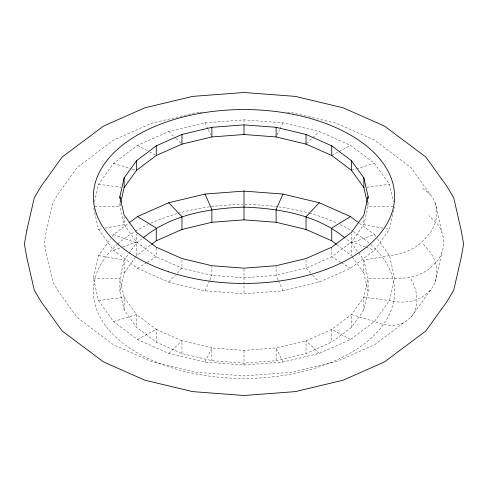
<?xml version="1.0" encoding="UTF-8"?>
<svg xmlns="http://www.w3.org/2000/svg" width="488" height="488" viewBox="0 0 488 488"><rect width="100%" height="100%" fill="white"/><g stroke="black" fill="none" stroke-linecap="round" stroke-linejoin="round"><path stroke-width="0.37" stroke-dasharray="2.44 1.83" d="M94.55 201.745L98.521 184.318L113.57 163.346L137.5 145.339L168.696 131.522L205.021 122.836L244 119.871L282.979 122.836L319.305 131.522L350.5 145.339L374.43 163.346L389.479 184.318L393.45 201.745M377.529 238.9L389.479 255.553L394.609 278.056L389.479 300.565L374.43 321.537L350.5 339.544L319.305 353.361L282.979 362.047L244 365.012L205.021 362.047L168.696 353.361L137.5 339.544L113.57 321.537L98.521 300.565L93.391 278.056L98.521 255.553L110.471 238.9M120.414 203.923L119.908 206.149L124.135 224.694L136.536 241.969L156.258 256.81L181.957 268.193L211.883 275.348L244 277.794L276.116 275.348L306.043 268.193L331.742 256.81L351.464 241.969L363.865 224.694L368.092 206.149L368.092 200.958M358.552 252.79L363.865 260.195L368.092 278.733L368.092 291.488L363.865 310.032L351.464 327.314L331.742 342.149L306.043 353.532L276.116 360.693L244 363.133L211.883 360.693L181.957 353.532L156.258 342.149L136.536 327.314L124.135 310.032L119.908 291.488L124.135 272.945L124.135 260.195L128.564 254.022M93.72 208.278L98.521 229.329L113.57 250.301L137.5 268.308L168.696 282.131L205.021 290.817L244 293.776L282.979 290.817L319.305 282.131L350.5 268.308L374.43 250.301L389.479 229.329L394.609 206.827M435.192 281.918L441.939 252.339M205.021 290.817L209.498 280.728M209.791 280.057L211.883 275.348L211.883 266.454M277.099 134.932L279.709 129.552M280.039 128.881L282.979 122.836M205.021 362.047L211.883 347.938L244 350.378L276.116 347.938L306.043 340.783L331.742 329.394L351.464 314.559L363.865 297.277L368.092 278.733L394.609 278.056A44.506 36.338 0 0 0 428.958 269.114L436.906 261.464A43.572 35.581 0 0 0 436.906 223.419L428.952 215.769M112.24 236.43L113.57 234.582L128.527 223.327M129.009 253.406L136.536 242.914L142.508 238.418M124.135 272.945L134.761 258.134M135.207 257.518L136.536 255.669L150.877 244.878M199.171 112.399L196.133 112.63L151.524 123.293L113.216 140.263L76.939 167.732L57.669 194.596L52.808 202.965L46.061 232.544L44.341 242.444L46.061 252.339L52.808 281.918L57.669 290.293L76.939 317.151L83.826 322.501L113.216 344.62L151.524 361.59L196.133 372.252L244 375.894L291.867 372.252L336.476 361.59L374.784 344.62L411.061 317.151L430.331 290.293A43.572 34.367 24.9 0 0 430.331 252.241L422.651 243.408M168.696 282.131L175.326 275.159M177.364 273.018L181.957 268.193L181.957 260.037M306.598 143.582L312.125 138.336M312.674 137.811L319.305 131.522M168.696 353.361L181.957 340.783L211.883 347.938L211.883 360.693M430.331 290.293L422.651 296.747A44.506 35.099 24.9 0 1 389.479 300.559L363.865 297.277L363.865 310.032M137.5 268.308L146.553 262.757M147.199 262.361L156.258 256.81L156.258 247.91M331.742 155.489L338.44 151.866M339.111 151.5L350.5 145.339M137.5 339.544L156.258 329.394L181.957 340.783L181.957 353.532M113.57 250.301L121.921 247.27M122.616 247.019L136.536 241.969L136.536 233.813M375.76 236.43L374.43 234.582L351.464 242.914L345.492 238.418M351.464 170.324L355.77 169.019M356.49 168.799L374.43 163.346M113.57 321.537L136.536 314.559L156.258 329.394L156.258 342.149M98.521 229.329L102.181 228.665M105.109 228.14L124.135 224.694L124.135 217.276M389.479 255.553L363.865 260.195L363.865 272.945L368.092 291.488M366.878 187.221L389.479 184.318M98.521 300.565L124.135 297.277L136.536 314.559L136.536 327.314M199.928 112.338L202.209 112.167M94.904 206.784L119.908 206.149L119.908 200.958M393.096 206.784L368.092 206.149L367.586 203.923M93.391 278.056L119.908 278.733L124.135 297.277L124.135 310.032M287.31 112.283L291.867 112.63L336.476 123.293L374.784 140.263L411.061 167.732L430.331 194.596A43.572 34.367 -24.9 0 1 430.331 232.642L422.651 241.475A44.506 35.099 -24.9 0 1 389.479 255.547M98.521 184.318L121.122 187.221M382.891 228.14L363.865 224.694L363.865 217.276M385.819 228.665L389.479 229.329M98.521 255.553L124.135 260.195L119.908 278.733L119.908 291.488M113.57 163.346L131.51 168.799M132.23 169.019L136.536 170.324M365.384 247.019L351.464 241.969L351.464 233.813M366.079 247.27L374.43 250.301M113.57 234.582L136.536 242.914L136.536 255.669M137.5 145.339L148.889 151.5M149.56 151.866L154.916 154.763M350.5 339.544L331.742 329.394L331.742 342.149M340.801 262.361L331.742 256.81L331.742 247.91M341.447 262.757L350.5 268.308M359.473 223.327L374.43 234.582M337.123 244.878L351.464 255.669L351.464 242.914L358.107 252.168M422.651 188.136L430.331 194.596M168.696 131.522L175.326 137.811M175.875 138.336L181.402 143.582M319.305 353.361L306.043 340.783L306.043 353.532M310.636 273.018L306.043 268.193L306.043 260.037M312.674 275.159L319.305 282.131M352.348 256.901L363.865 272.945M205.021 122.836L207.961 128.881M208.291 129.552L210.901 134.932M282.979 362.047L276.116 347.938L276.116 360.693M278.209 280.057L276.116 275.348L276.116 266.454M278.502 280.728L282.979 290.817M435.192 202.965L441.939 232.544M351.464 327.314L351.464 314.559L374.43 321.537A44.506 31.47 45 0 0 404.18 322.507M244 119.871L244 123.531M244 268.894L244 293.776M244 350.378L244 365.012M370.868 244.628A150.609 86.956 0 0 1 342.552 357.246A150.609 86.956 0 0 1 145.448 357.246A150.609 86.956 0 0 1 117.132 244.628M117.663 244.153A150.609 86.956 0 0 1 134.773 231.623M135.451 231.214A150.609 86.956 0 0 1 147.84 224.565M150.578 223.284A150.609 86.956 0 0 1 177.168 213.567M177.888 213.36A150.609 86.956 0 0 1 242.499 204.539M244.75 204.539A150.609 86.956 0 0 1 308.654 212.957M309.386 213.158A150.609 86.956 0 0 1 337.421 223.284M340.16 224.565A150.609 86.956 0 0 1 352.55 231.214M353.227 231.623A150.609 86.956 0 0 1 370.337 244.153M411.061 279.106A43.572 30.811 45 0 1 411.061 317.151"/><path stroke-width="0.73" d="M119.908 198.732L119.908 196.511L124.135 177.968L136.536 160.686L156.258 145.851L181.957 134.468L211.883 127.307L244 124.867L276.116 127.307L306.043 134.468L331.742 145.851L351.464 160.686L363.865 177.968L368.092 196.511L368.092 198.732M120.756 202.441L124.135 187.606L124.135 177.968M368.092 196.511L363.865 215.055L351.464 232.331L331.742 247.172L306.043 258.555L276.116 265.71L244 268.156L211.883 265.71L181.957 258.555L156.258 247.172L136.536 232.331L124.135 215.055L119.908 196.511M358.875 222.876L350.5 216.574L319.305 202.752L282.979 194.065L276.116 209.535L276.116 222.29L306.043 229.445L331.742 240.828L336.525 244.427M124.135 187.606L136.536 170.324L156.258 155.489L181.957 144.1L211.883 136.945L244 134.505L276.116 136.945L306.043 144.1L331.742 155.489L351.464 170.324L363.865 187.606L367.244 202.441M319.305 202.752L306.043 216.69L306.043 229.445M129.125 222.876L137.5 216.574L168.696 202.752L205.021 194.065L244 191.107L282.979 194.065M143.106 237.967C170.94 214.683 208.76 208.443 244 207.095C279.24 208.443 317.06 214.683 344.894 237.967M151.475 244.427L156.258 240.828L181.957 229.445L211.883 222.29L244 219.844L276.116 222.29M350.5 216.574L331.742 228.073L331.742 240.828M137.5 216.574L156.258 228.073L156.258 240.828M168.696 202.752L181.957 216.69L181.957 229.445M205.021 194.065L211.883 209.535L211.883 222.29M363.865 177.968L363.865 187.606M351.464 160.686L351.464 170.324M331.742 145.851L331.742 155.489M306.043 134.468L306.043 144.1M276.116 127.307L276.116 136.945M244 124.867L244 134.505M244 191.107L244 219.844M211.883 127.307L211.883 136.945M181.957 134.468L181.957 144.1M156.258 145.851L156.258 155.489M136.536 160.686L136.536 170.324M26.864 230.214L24.4 244L26.864 257.786L34.264 290.232L41.212 301.785L62.183 331.016L103.554 361.925L144.686 380.152L192.589 391.608L244 395.512L295.411 391.608L343.314 380.152L384.446 361.925L425.817 331.016L446.788 301.785L453.736 290.232L461.136 257.786L463.6 244L461.136 230.214L453.736 197.768L446.788 186.215L425.817 156.984L384.446 126.075L343.314 107.848L295.411 96.392L244 92.488L192.589 96.392L144.686 107.848L103.554 126.075L62.183 156.984L41.212 186.215L34.264 197.768L26.864 230.214M168.696 271.816A150.609 86.956 0 0 0 394.609 196.511A150.609 86.956 0 0 0 168.696 121.207A150.609 86.956 0 0 0 168.696 271.816"/></g></svg>
